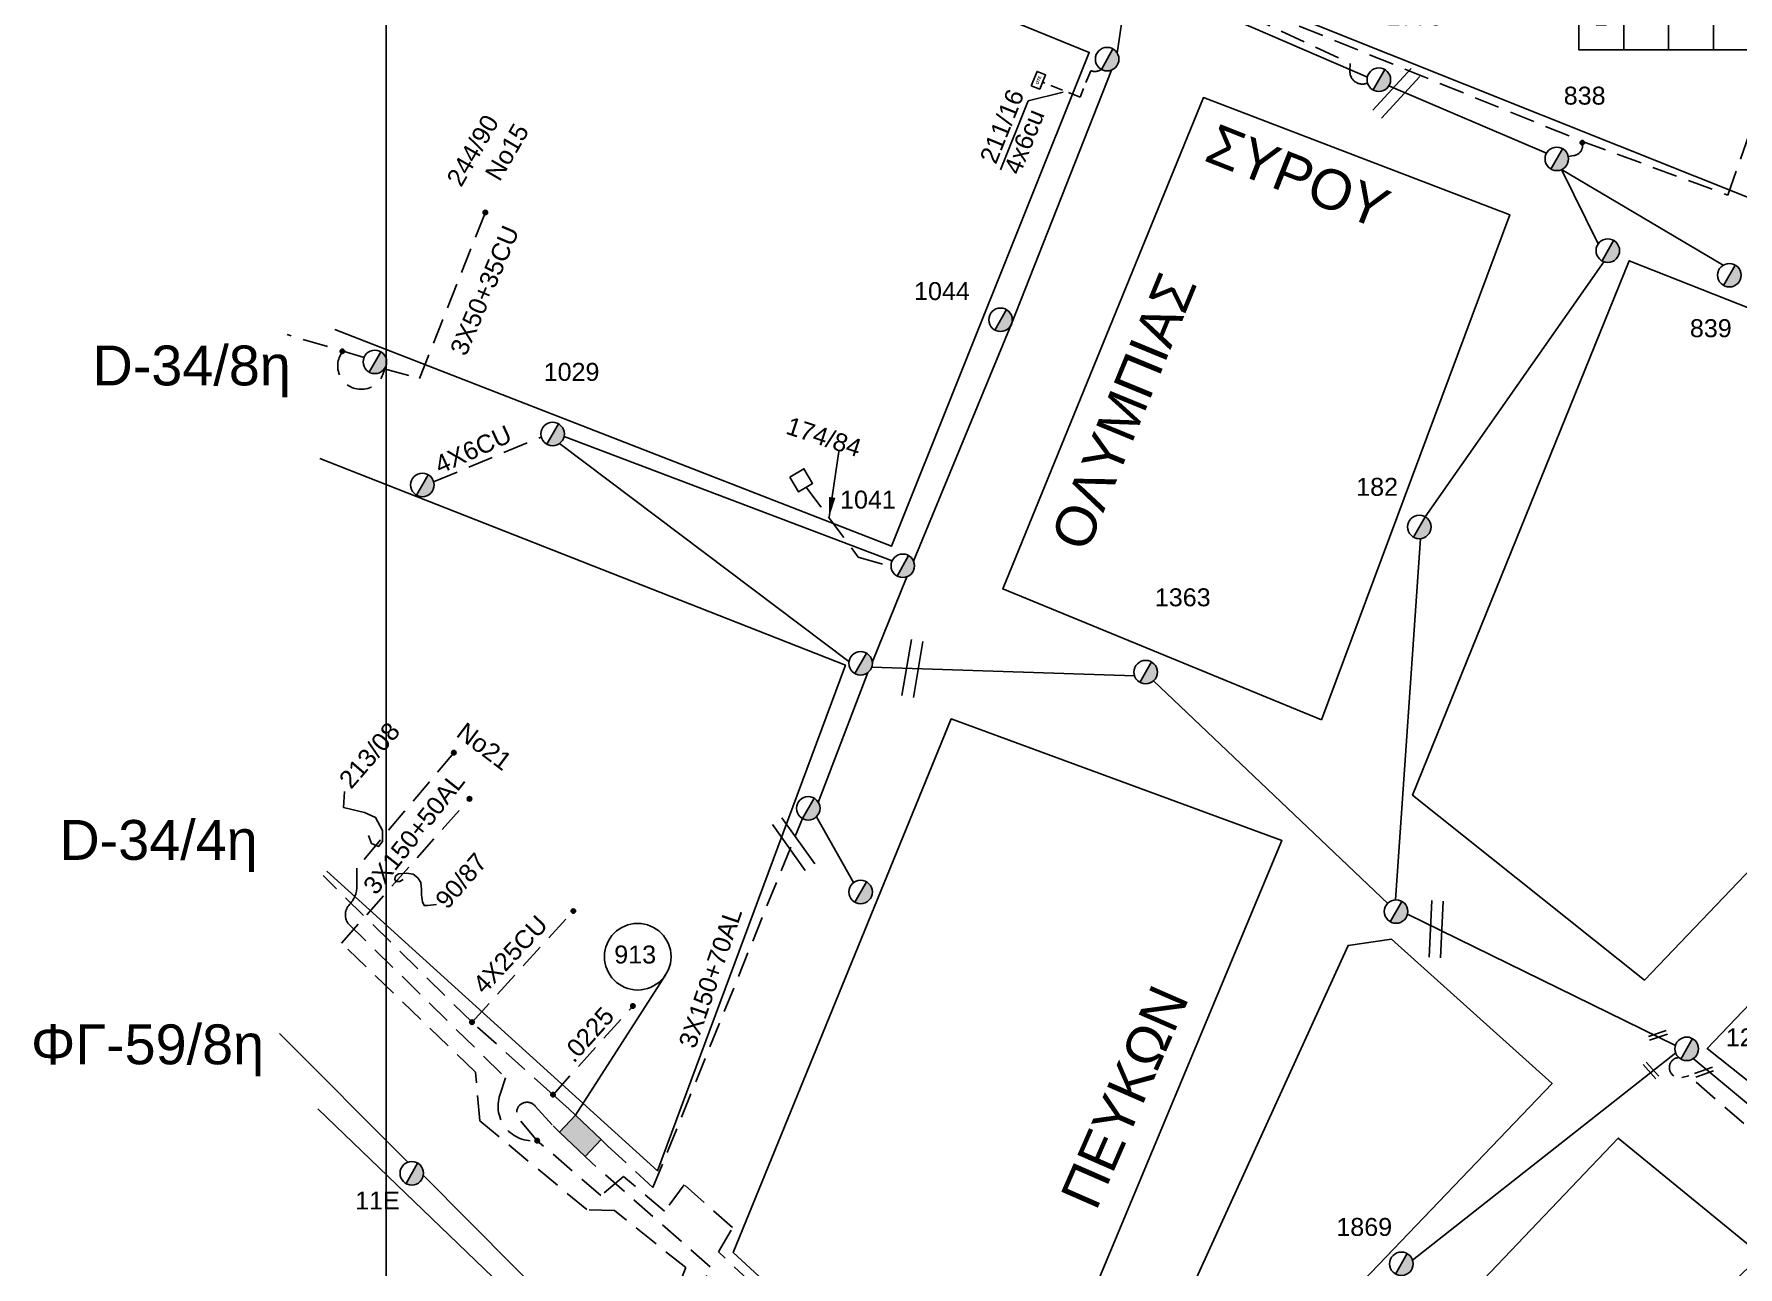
# Model space of a CAD drawing. Header units: millimetres. Extents: x 875 to 3140, y 727 to 1775.
# Drawn here: x 876 to 1046.9, y 876.1 to 999.7 of the extents above; entities that cross this region are included whole.
import ezdxf
from ezdxf.enums import TextEntityAlignment as Align

# ---------------------------------------------------------------- set-up
doc = ezdxf.new("R2010")
doc.units = ezdxf.units.MM
doc.linetypes.add('DASHED', pattern=[19.05, 12.7, -6.35])
for name, color, linetype in [('Link Box 4 Διευθύνσεων', 7, 'Continuous'), ('Pillar OTE', 7, 'Continuous'), ('Ασφαλειοκιβώτια Χ.Τ 9 αναχωρήσεων', 7, 'Continuous'), ('Γέφυρες Εναερίου Δικτύου', 7, 'Continuous'), ('Γυμνά εναέρια ΧΤ (3Φ)   3x50+35CU', 7, 'Continuous'), ('Γυμνά εναέρια ΧΤ και ΦΟΠ (3Φ)   4x50+16AL', 7, 'Continuous'), ('Επιγραφές - Σχήματα', 7, 'Continuous'), ('Καλώδια ΧΤ   3x150+50AL', 7, 'DASHED'), ('Καλώδια ΧΤ   3x150+70AL', 7, 'DASHED'), ('Καλώδια ΧΤ   3x150AL+50CU', 7, 'DASHED'), ('Καλώδια ΧΤ   4x25CU', 7, 'DASHED'), ('Καλώδια ΧΤ   4x50+13', 7, 'Continuous'), ('Καλώδια ΧΤ   4x6CU', 7, 'DASHED'), ('Μηχανική τομή', 7, 'Continuous'), ('Στύλος ΦΜ', 7, 'Continuous'), ('Στύλος ΦΜ @ 1', 7, 'Continuous'), ('Συνδέσεις', 7, 'Continuous'), ('Τομή', 7, 'Continuous'), ('Υπόβαθρο ΔΕΗ', 7, 'Continuous'), ('Υπόγεια Καλώδια Δικτύου ΧΤ   .15', 7, 'DASHED'), ('Υπόγεια καλώδια Παροχών ΧΤ   .0225', 7, 'DASHED'), ('Υπόγεια καλώδια Παροχών ΧΤ   4x50AL', 7, 'DASHED'), ('Υπόγεια καλώδια Παροχών ΧΤ   4x6', 7, 'DASHED')]:
    doc.layers.add(name, color=color, linetype=linetype)
doc.styles.add('ar', font='arial.ttf')
doc.styles.get("Standard").update_dxf_attribs({"font": 'arial.ttf'})
doc.linetypes.add('SYN_LINE', pattern='A,0.5,-0.0001,["/\\/\\/\\/",Standard,S=0.1,R=0,X=0,Y=-0.05],-0.25', length=0.7501)
doc.dimstyles.new('ISO-25', dxfattribs={"dimtxt": 2.5, "dimasz": 2.5, "dimexe": 1.25, "dimexo": 0.625, "dimtad": 1, "dimtxsty": 'Standard', "dimcen": 2.5, "dimadec": 0, "dimazin": 0, "dimtfac": 1, "dimtmove": 0, "dimatfit": 3, "dimfxl": 1, "dimarcsym": 0})

# ---------------------------------------------------------------- blocks, each defined once
blk = doc.blocks.new('ΥΠΑΡΧΩΝ ΤΣΙΜΕΝΤΕΝΙΟΣ ΣΤΥΛΟΣ')
at = {"layer": 'Στύλος ΦΜ'}
blk.add_hatch(color=256, dxfattribs=at).paths.add_polyline_path([(-1.29, -2.28, 0.574793), (2.62, 0, 0.268822), (1.3, 2.27)])
blk.add_line((-1.29, -2.28), (1.3, 2.27), dxfattribs=at)
blk.add_circle((0, 0), 2.62, dxfattribs=at)
at = {"layer": 'Στύλος ΦΜ', "flags": 4}
for tag, p in [('ΑΡΙΘΜΟΣ', (-4.68, 8.05)), ('ΤΥΠΟΣ', (-4.91, 3.03))]:
    blk.add_attdef(tag, p, '', height=4, dxfattribs=at)
blk = doc.blocks.new('LINK BOX 4 ΑΝΑΧΩΡΗΣΕΩΝ')
at = {"layer": 'Link Box 4 Διευθύνσεων', "ltscale": 40}
blk.add_hatch(color=256, dxfattribs=at).paths.add_polyline_path([(-3.54, 0), (-3.54, -4.67), (3.54, -4.67), (3.54, 0)])
for p, q in [((-3.54, 0), (-5.33, 0)), ((5.33, 0), (3.54, 0)), ((-3.54, -4.67), (-5.33, -4.67)), ((5.33, -4.67), (3.54, -4.67))]:
    blk.add_line(p, q, dxfattribs=at)
blk.add_lwpolyline([(-3.54, -4.67), (-3.54, 0), (3.54, 0), (3.54, -4.67)], close=True, dxfattribs=at)
blk = doc.blocks.new('ΤΟΜΗ')
at = {"layer": 'Τομή', "ltscale": 40}
for p, q in [((-5.68, 0), (5.68, 0)), ((5.68, -2.33), (-5.68, -2.33))]:
    blk.add_line(p, q, dxfattribs=at)
blk = doc.blocks.new('ΑΣΦΑΛΕΙΟΚΙΒΩΤΙΟ ΥΠΟΣΤΑΘΜΟΥ 9 ΑΝΑΧΩΡΗΣΕΩΝ')
at = {"layer": 'Ασφαλειοκιβώτια Χ.Τ 9 αναχωρήσεων', "ltscale": 40}
for p, q in [((-23.8, 40.36), (24.02, 40.36)), ((-9.72, 40.36), (-9.72, -40.64)), ((9.94, 40.36), (9.94, -40.64)), ((-23.8, 31.36), (24.02, 31.36)), ((-23.8, 22.36), (24.02, 22.36)), ((-23.8, 13.36), (24.02, 13.36)), ((-23.8, 4.36), (24.02, 4.36)), ((-23.8, -4.64), (24.02, -4.64)), ((-23.8, -13.64), (24.02, -13.64)), ((-23.8, -22.64), (24.02, -22.64)), ((-23.8, -31.64), (24.02, -31.64))]:
    blk.add_line(p, q, dxfattribs=at)
at = {"layer": 'Ασφαλειοκιβώτια Χ.Τ 9 αναχωρήσεων'}
blk.add_lwpolyline([(-23.8, -40.64), (24.02, -40.64), (24.02, 40.36), (-23.8, 40.36)], close=True, dxfattribs=at)
for s, rotation, p in [('1', 270, (-18.96, 37.31)), ('2', 270, (-18.6, 28.38)), ('3', 270, (-18.74, 18.97)), ('4', 270, (-18.26, 9.95)), ('5', 270, (-18.42, 0.93)), ('6', 274.9707, (-18.52, -8.21)), ('7', 270, (-19, -16.47)), ('8', 270, (-18.86, -26.29)), ('9', 266.863, (-18.5, -35))]:
    blk.add_text(s, height=3.6, rotation=rotation, dxfattribs=at).set_placement(p)
at = {"layer": 'Ασφαλειοκιβώτια Χ.Τ 9 αναχωρήσεων', "ltscale": 40}
for tag, height, p in [('ΟΝΟΜΑ', 5, (-0.16, 44.31)), ('ΚΕΙΜΕΝΟ 1', 2, (17.06, 35.59)), ('ΚΕΙΜΕΝΟ 2', 2, (17.06, 26.88)), ('ΚΕΙΜΕΝΟ 3', 2, (17.06, 17.69)), ('ΚΕΙΜΕΝΟ 4', 2, (17.06, 8.71)), ('ΚΕΙΜΕΝΟ 5', 2, (17.06, -0.13)), ('ΚΕΙΜΕΝΟ 6', 2, (17.06, -9.05)), ('ΚΕΙΜΕΝΟ 7', 2, (17.06, -18.13)), ('ΚΕΙΜΕΝΟ 8', 2, (17.06, -26.85)), ('ΚΕΙΜΕΝΟ 9', 2, (17.06, -35.99)), ('ΣΧ', 2, (-0.1, -42.64))]:
    blk.add_attdef(tag, text='', height=height, dxfattribs=at).set_placement(p, align=Align.MIDDLE_CENTER)
blk = doc.blocks.new('_ΣΥΝΔΕΣΗ')
at = {"layer": 'Συνδέσεις', "linetype": 'SYN_LINE', "ltscale": 40}
blk.add_hatch(color=256, dxfattribs=at).paths.add_polyline_path([(0.5, -0.01, 1), (-0.5, -0.01, 1)])
at = {"layer": 'Συνδέσεις'}
blk.add_circle((0, -0.01), 0.5, dxfattribs=at)
blk = doc.blocks.new('ΜΗΧΑΝΙΚΗ ΤΟΜΗ')
at = {"layer": 'Μηχανική τομή', "ltscale": 40}
for p, q in [((-1.89, 0.78), (1.89, 0.78)), ((1.89, 0), (-1.89, 0))]:
    blk.add_line(p, q, dxfattribs=at)
blk = doc.blocks.new('PILLAR ΟΤΕ')
at = {"layer": 'Pillar OTE', "ltscale": 40}
blk.add_lwpolyline([(-3.31, 2.02), (3.39, 2.02), (3.39, -1.99), (-3.31, -1.99)], close=True, dxfattribs=at)
at = {"layer": 'Pillar OTE', "insert": (-1.81, 0.71), "char_height": 1.3575, "width": 109.961, "attachment_point": 1}
blk.add_mtext('{\\fArial|b1|i0|c161|p34;OTE}', dxfattribs=at)

msp = doc.modelspace()

# ---------------------------------------------------------------- linework, layer by layer
at = {"layer": 'Γέφυρες Εναερίου Δικτύου', "color": 30, "linetype": 'DASHED', "ltscale": 0.2}
msp.add_lwpolyline([(1052.83, 1046.03), (1055.42, 1054.14), (1045.98, 1057.49), (1045.59, 1058.62, 0.711862), (1040.97, 1058.62), (1018.09, 1067.55), (1006.9, 1038.8), (1006.24, 1038.68, 0.782063), (1005.97, 1033.83), (994.18, 1003.2), (1008.02, 996.76), (1007.98, 996.02, 0.561896), (1009.75, 994.8, 11.684001)], format="xyb", dxfattribs=at)
at = {"layer": 'Γέφυρες Εναερίου Δικτύου', "color": 6, "linetype": 'DASHED', "ltscale": 0.2}
msp.add_lwpolyline([(1049.39, 1047.25), (1051.04, 1051.85), (1019.57, 1064.25), (995.56, 1003.7), (999.37, 1001.95), (1031.21, 988.98), (1045.88, 983.56), (1049.5, 993.92)], dxfattribs=at)
at = {"layer": 'Γέφυρες Εναερίου Δικτύου', "color": 151, "ltscale": 0.2}
for points in [[(984.65, 997.8), (985.71, 1005.09)], [(964.23, 946.83), (974.05, 970.63), (984.07, 996.1)], [(1011.88, 994.52), (1027.69, 987.76)], [(1029.19, 986.11), (1045.41, 976.52)], [(928.72, 958.64), (957.75, 936.79)], [(962.08, 946.88), (929.19, 959.34)], [(960.09, 936.67), (963.56, 945.28)], [(954.68, 922.66), (959.64, 935.67)], [(954.49, 921.22), (958.22, 914.62)]]:
    msp.add_lwpolyline(points, dxfattribs=at)
at = {"layer": 'Γέφυρες Εναερίου Δικτύου', "color": 30, "ltscale": 0.2}
msp.add_lwpolyline([(987.04, 1005.21), (1009.73, 995.39)], dxfattribs=at)
at = {"layer": 'Γέφυρες Εναερίου Δικτύου', "color": 6, "linetype": 'DASHED', "ltscale": 0.2}
msp.add_lwpolyline([(1029.87, 987.44), (1030.42, 987.52, 0.512951), (1031.21, 988.98, -1.600296)], format="xyb", dxfattribs=at)
at = {"layer": 'Γέφυρες Εναερίου Δικτύου', "color": 6, "ltscale": 0.2}
for points in [[(1032.87, 978.66), (1029.19, 986.11)], [(1015.53, 951.3), (1033.45, 976.88)], [(1012.55, 912.88), (1015.05, 949.11)], [(960.03, 936.21), (986.37, 935.36)], [(988.3, 934.85), (1011.77, 912.53)]]:
    msp.add_lwpolyline(points, dxfattribs=at)
at = {"layer": 'Γέφυρες Εναερίου Δικτύου', "color": 85, "ltscale": 0.2}
for points in [[(1013.76, 911.46), (1040.62, 898.26)], [(1042.41, 896.96), (1048.92, 891.54)]]:
    msp.add_lwpolyline(points, dxfattribs=at)
at = {"layer": 'Γέφυρες Εναερίου Δικτύου', "color": 173, "linetype": 'DASHED', "ltscale": 0.2}
msp.add_lwpolyline([(929.62, 803.3), (931.87, 808.04), (919.78, 815.76), (937.6, 858.85), (938.67, 859.13, 0.516166), (940.2, 863.16, -0.235969), (939.87, 865.72), (943.82, 876.09), (931.94, 886.53)], format="xyb", dxfattribs=at)
at = {"layer": 'Γυμνά εναέρια ΧΤ (3Φ)   3x50+35CU', "color": 6, "linetype": 'DASHED', "ltscale": 0.2}
for points in [[(911.16, 966.12), (914.68, 965.17), (921.29, 981.81)], [(909.13, 967.28), (901.43, 969.57)]]:
    msp.add_lwpolyline(points, dxfattribs=at)
msp.add_arc((908.84, 966.43), 2.35, 140.9071, 352.2409, dxfattribs=at)
at = {"layer": 'Γυμνά εναέρια ΧΤ και ΦΟΠ (3Φ)   4x50+16AL', "color": 30, "ltscale": 0.2}
msp.add_lwpolyline([(1014.26, 876.75), (1040.65, 897.53)], dxfattribs=at)
at = {"layer": 'Επιγραφές - Σχήματα', "ltscale": 20}
msp.add_line((930.34, 891.28), (939.38, 905.38), dxfattribs=at)
at = {"layer": 'Επιγραφές - Σχήματα'}
msp.add_lwpolyline([(2909.53, 1755.34), (2909.49, 750.1), (911.34, 750.1), (911.34, 1763.72)], dxfattribs=at)
at = {"layer": 'Επιγραφές - Σχήματα', "ltscale": 20}
msp.add_lwpolyline([(951.82, 955.27), (953.24, 956.11), (954.1, 954.65), (952.68, 953.81)], close=True, dxfattribs=at)
at = {"layer": 'Επιγραφές - Σχήματα', "color": 7, "linetype": 'DASHED', "ltscale": 0.2}
msp.add_lwpolyline([(953.43, 954.3), (958.69, 947.26), (962.04, 946.26)], dxfattribs=at)
at = {"layer": 'Επιγραφές - Σχήματα', "ltscale": 20}
for points in [[(907.17, 923.76), (907.07, 922.15), (909.18, 921.65), (910.29, 921.15), (910.99, 919.84), (910.99, 918.74), (910.59, 918.24), (909.89, 918.54), (909.59, 919.34)], [(916.39, 912.43), (915.5, 912.33), (915.15, 912.33), (915, 912.68), (914.9, 913.37), (914.9, 913.92), (914.81, 914.61), (914.51, 915.1), (914.06, 915.45), (913.42, 915.55), (912.58, 915.5), (912.28, 915.25), (912.23, 914.96), (912.33, 914.71), (912.72, 914.71), (913.07, 914.91)]]:
    msp.add_lwpolyline(points, dxfattribs=at)
msp.add_circle((936.57, 907.18), 3.34, dxfattribs=at)
at = {"layer": 'Καλώδια ΧΤ   3x150+50AL', "linetype": 'DASHED', "ltscale": 0.2}
msp.add_lwpolyline([(918.14, 927.63), (908.41, 916.07), (908.41, 914.24, -0.192738), (907.68, 912.41, 0.34465), (907.5, 910.55), (923.33, 895.02), (922.75, 893.3, 0.551672), (926.49, 888.73, 9.652581)], format="xyb", dxfattribs=at)
at = {"layer": 'Καλώδια ΧΤ   3x150+50AL', "color": 2, "linetype": 'DASHED', "ltscale": 0.2}
msp.add_lwpolyline([(930.72, 802.75), (933.69, 808.99), (918.64, 817.79), (941.39, 876.01), (934.25, 881.72), (931.46, 881.82), (920.73, 890.73), (920.31, 895.6), (906.87, 908.54), (919.7, 923.01)], dxfattribs=at)
at = {"layer": 'Καλώδια ΧΤ   3x150+70AL', "color": 173, "linetype": 'DASHED', "ltscale": 0.2}
msp.add_lwpolyline([(933.55, 888.22), (938.1, 884.02), (953.08, 921.04)], dxfattribs=at)
at = {"layer": 'Καλώδια ΧΤ   3x150AL+50CU', "color": 30, "ltscale": 0.2}
msp.add_lwpolyline([(1098.89, 931.7), (1102.18, 927.73), (1079.2, 904.98), (1056.13, 882.96), (1041.95, 895.24), (1041.25, 895.08, -1.096577), (1040.97, 897.07, -0.025617)], format="xyb", dxfattribs=at)
at = {"layer": 'Καλώδια ΧΤ   4x25CU', "color": 27, "ltscale": 0.2}
for points in [[(919.96, 900.62), (905.02, 915.31)], [(928.08, 893.34), (919.96, 900.62), (930.11, 911.76)]]:
    msp.add_lwpolyline(points, dxfattribs=at)
at = {"layer": 'Καλώδια ΧΤ   4x50+13', "color": 85, "ltscale": 0.2}
for points in [[(913.53, 886.57), (900.66, 899.47)], [(938.04, 862.12), (915.08, 885.23)]]:
    msp.add_lwpolyline(points, dxfattribs=at)
at = {"layer": 'Καλώδια ΧΤ   4x6CU', "color": 151, "ltscale": 0.2}
msp.add_lwpolyline([(916.11, 954.81), (926.9, 959.29)], dxfattribs=at)
at = {"layer": 'Υπόβαθρο ΔΕΗ'}
msp.add_lwpolyline([(1019.75, 1063.12), (996.68, 1003.81), (1057.82, 979.38), (1117.85, 956.89, 0.427884), (1122.88, 958.24), (1150.41, 1000.85), (1157.86, 1012.44), (1080.2, 1040.06)], format="xyb", close=True, dxfattribs=at)
for points in [[(911.41, 1026.6), (981.84, 997.87), (962.01, 948.34), (906.21, 970.07)], [(975.73, 993), (972.96, 986.08)], [(904.71, 957.15), (957.39, 936.42), (938.56, 885.71), (905.4, 915.75)], [(904.5, 891.92), (929.95, 867.43), (913.02, 824.78), (902.9, 830.28)]]:
    msp.add_lwpolyline(points, dxfattribs=at)
for points in [[(1005.13, 930.95), (973.18, 944.06), (993.29, 993.34), (1024.01, 981.58)], [(1087.16, 956.78), (1035.98, 976.97), (1014.26, 923.37), (1037.52, 904.84)], [(1057.64, 886.96), (1043.8, 897.98), (1096.69, 953.34), (1116.96, 945.31)], [(980.65, 845.69), (989.93, 855.68), (979.59, 867.16), (1001.17, 918.83), (968.01, 931.03), (946.15, 877.51)], [(997.21, 862.03), (1028.25, 894.47), (1012.14, 908.93), (1007.8, 908.31), (990.11, 869.55)], [(1020.73, 874.14), (1034.88, 888.99), (1049.21, 877.24), (1033.56, 862.12)]]:
    msp.add_lwpolyline(points, close=True, dxfattribs=at)
at = {"layer": 'Υπόγεια Καλώδια Δικτύου ΧΤ   .15', "color": 173, "ltscale": 0.2}
msp.add_lwpolyline([(968.6, 852.06), (965.88, 855.06), (965.88, 857.46), (964.74, 858.66), (944.67, 877.57), (946.08, 880.02), (941.23, 884.31), (939.25, 881.66), (935.13, 885.14), (932.89, 883.22), (926.49, 888.73), (924.68, 890.88, -1.016004), (926.29, 892.19), (928.08, 890.21)], format="xyb", dxfattribs=at)
at = {"layer": 'Υπόγεια καλώδια Παροχών ΧΤ   .0225', "color": 27, "ltscale": 0.2}
msp.add_lwpolyline([(929.69, 891.9), (928.08, 893.34), (936.09, 902.23)], dxfattribs=at)
at = {"layer": 'Υπόγεια καλώδια Παροχών ΧΤ   4x6', "color": 151, "linetype": 'DASHED', "ltscale": 0.1}
msp.add_lwpolyline([(983.06, 996.17, -0.261143), (981.99, 996.03), (980.93, 993.38), (977.19, 994.88)], format="xyb", dxfattribs=at)

# ---------------------------------------------------------------- block references
at = {"layer": 'Link Box 4 Διευθύνσεων', "xscale": 0.50000000000002, "yscale": 0.50000000000002, "zscale": 0.50000000000002, "rotation": 136.3327898222305}
msp.add_blockref('LINK BOX 4 ΑΝΑΧΩΡΗΣΕΩΝ', (930.01, 888.37), dxfattribs=at)
at = {"layer": 'Pillar OTE', "xscale": 0.2299319604688289, "yscale": 0.2299319604688289, "zscale": 0.2299319604688289, "rotation": 68}
msp.add_blockref('PILLAR ΟΤΕ', (976.75, 995.06), dxfattribs=at)
at = {"layer": 'Ασφαλειοκιβώτια Χ.Τ 9 αναχωρήσεων', "xscale": 0.5, "yscale": 0.5, "zscale": 0.5, "rotation": 90}
msp.add_blockref('ΑΣΦΑΛΕΙΟΚΙΒΩΤΙΟ ΥΠΟΣΤΑΘΜΟΥ 9 ΑΝΑΧΩΡΗΣΕΩΝ', (1051.11, 1010.04), dxfattribs=at).add_auto_attribs({'ΟΝΟΜΑ': 'ΦΓ-46'})
at = {"layer": 'Μηχανική τομή'}
for p, xscale, yscale, zscale, rotation in [((1038.8, 899.48), 0.4999999999999866, 0.4999999999999866, 0.4999999999999866, 199.0743861339034), ((1038.31, 895.91), 0.4999999999999326, 0.4999999999999326, 0.4999999999999326, 131.9115443100145), ((1043.43, 895.78), 0.4999999999999866, 0.4999999999999866, 0.4999999999999866, 199.0743861339034)]:
    msp.add_blockref('ΜΗΧΑΝΙΚΗ ΤΟΜΗ', p, dxfattribs=dict(at, xscale=xscale, yscale=yscale, zscale=zscale, rotation=rotation))
at = {"layer": 'Στύλος ΦΜ @ 1', "ltscale": 40}
ref = msp.add_blockref('ΥΠΑΡΧΩΝ ΤΣΙΜΕΝΤΕΝΙΟΣ ΣΤΥΛΟΣ', (1010.88, 995.13), dxfattribs=dict(at, xscale=0.4499999999998181, yscale=0.4499999999998181, zscale=0.4499999999998181))
ref.add_attrib('ΤΥΠΟΣ', '1776', (1011.65, 1000.58), dxfattribs={"layer": 'Στύλος ΦΜ', "height": 1.8, "flags": 4})
at = {"layer": 'Στύλος ΦΜ @ 1', "ltscale": 40, "xscale": 0.4499999999998181, "yscale": 0.4499999999998181, "zscale": 0.4499999999998181}
for p in [(983.64, 997.19), (1033.84, 977.99), (910.22, 966.83), (914.98, 954.49), (958.92, 936.6), (953.67, 922.06), (958.92, 913.67), (1012.61, 911.71)]:
    msp.add_blockref('ΥΠΑΡΧΩΝ ΤΣΙΜΕΝΤΕΝΙΟΣ ΣΤΥΛΟΣ', p, dxfattribs=at)
at = {"layer": 'Στύλος ΦΜ @ 1', "ltscale": 40}
ref = msp.add_blockref('ΥΠΑΡΧΩΝ ΤΣΙΜΕΝΤΕΝΙΟΣ ΣΤΥΛΟΣ', (1028.72, 987.19), dxfattribs=dict(at, xscale=0.4499999999998181, yscale=0.4499999999998181, zscale=0.4499999999998181))
ref.add_attrib('ΤΥΠΟΣ', '838', (1029.42, 992.63), dxfattribs={"layer": 'Στύλος ΦΜ', "height": 1.8, "flags": 4})
ref = msp.add_blockref('ΥΠΑΡΧΩΝ ΤΣΙΜΕΝΤΕΝΙΟΣ ΣΤΥΛΟΣ', (1046.03, 975.52), dxfattribs=dict(at, xscale=0.4499999999998181, yscale=0.4499999999998181, zscale=0.4499999999998181))
ref.add_attrib('ΤΥΠΟΣ', '839', (1042.07, 969.31), dxfattribs={"layer": 'Στύλος ΦΜ', "height": 1.8, "flags": 4})
ref = msp.add_blockref('ΥΠΑΡΧΩΝ ΤΣΙΜΕΝΤΕΝΙΟΣ ΣΤΥΛΟΣ', (972.95, 971.05), dxfattribs=dict(at, xscale=0.4499999999998181, yscale=0.4499999999998181, zscale=0.4499999999998181))
ref.add_attrib('ΤΥΠΟΣ', '1044', (964.28, 973.03), dxfattribs={"layer": 'Στύλος ΦΜ', "height": 1.8, "flags": 4})
ref = msp.add_blockref('ΥΠΑΡΧΩΝ ΤΣΙΜΕΝΤΕΝΙΟΣ ΣΤΥΛΟΣ', (928.04, 959.6), dxfattribs=dict(at, xscale=0.4499999999998181, yscale=0.4499999999998181, zscale=0.4499999999998181))
ref.add_attrib('ΤΥΠΟΣ', '1029', (927.14, 964.93), dxfattribs={"layer": 'Στύλος ΦΜ', "height": 1.8, "flags": 4})
ref = msp.add_blockref('ΥΠΑΡΧΩΝ ΤΣΙΜΕΝΤΕΝΙΟΣ ΣΤΥΛΟΣ', (1014.94, 950.28), dxfattribs=dict(at, xscale=0.4499999999998181, yscale=0.4499999999998181, zscale=0.4499999999998181))
ref.add_attrib('ΤΥΠΟΣ', '182', (1008.61, 953.4), dxfattribs={"layer": 'Στύλος ΦΜ', "height": 1.8, "flags": 4})
ref = msp.add_blockref('ΥΠΑΡΧΩΝ ΤΣΙΜΕΝΤΕΝΙΟΣ ΣΤΥΛΟΣ', (963.15, 946.38), dxfattribs=dict(at, xscale=0.4499999999998181, yscale=0.4499999999998181, zscale=0.4499999999998181))
ref.add_attrib('ΤΥΠΟΣ', '1041', (956.86, 952.12), dxfattribs={"layer": 'Στύλος ΦΜ', "height": 1.8, "flags": 4})
ref = msp.add_blockref('ΥΠΑΡΧΩΝ ΤΣΙΜΕΝΤΕΝΙΟΣ ΣΤΥΛΟΣ', (987.5, 935.72), dxfattribs=dict(at, xscale=0.4499999999998181, yscale=0.4499999999998181, zscale=0.4499999999998181))
ref.add_attrib('ΤΥΠΟΣ', '1363', (988.42, 942.32), dxfattribs={"layer": 'Στύλος ΦΜ', "height": 1.8, "flags": 4})
ref = msp.add_blockref('ΥΠΑΡΧΩΝ ΤΣΙΜΕΝΤΕΝΙΟΣ ΣΤΥΛΟΣ', (1041.75, 897.94), dxfattribs=dict(at, xscale=0.4499999999998181, yscale=0.4499999999998181, zscale=0.4499999999998181))
ref.add_attrib('ΤΥΠΟΣ', '1213', (1045.67, 898.19), dxfattribs={"layer": 'Στύλος ΦΜ', "height": 1.8, "flags": 4})
ref = msp.add_blockref('ΥΠΑΡΧΩΝ ΤΣΙΜΕΝΤΕΝΙΟΣ ΣΤΥΛΟΣ', (913.92, 885.46), dxfattribs=dict(at, xscale=0.4499999999998181, yscale=0.4499999999998181, zscale=0.4499999999998181))
ref.add_attrib('ΤΥΠΟΣ', '11Ε', (908.24, 881.83), dxfattribs={"layer": 'Στύλος ΦΜ', "height": 1.8, "flags": 4})
ref = msp.add_blockref('ΥΠΑΡΧΩΝ ΤΣΙΜΕΝΤΕΝΙΟΣ ΣΤΥΛΟΣ', (1013.14, 876.38), dxfattribs=dict(at, xscale=0.4499999999998181, yscale=0.4499999999998181, zscale=0.4499999999998181))
ref.add_attrib('ΤΥΠΟΣ', '1869', (1006.62, 879.18), dxfattribs={"layer": 'Στύλος ΦΜ', "height": 1.8, "flags": 4})
at = {"layer": 'Συνδέσεις', "xscale": 0.4500000000000455, "yscale": 0.4500000000000455, "zscale": 0.4500000000000455}
for p in [(1031.28, 988.82), (921.29, 981.81), (906.96, 967.9), (918.14, 927.64), (919.7, 923.02), (930.11, 911.76), (936.09, 902.24), (919.96, 900.62), (928.08, 893.35), (926.49, 888.74)]:
    msp.add_blockref('_ΣΥΝΔΕΣΗ', p, dxfattribs=at)
at = {"layer": 'Τομή'}
for p, xscale, yscale, zscale, rotation in [((1013.07, 993.37), 0.5000000000002205, 0.5000000000002205, 0.5000000000002205, 227.372461222805), ((964.69, 935.98), 0.5000000000001881, 0.5000000000001881, 0.5000000000001881, 260.3243543110498), ((952.68, 918.8), 0.5000000000001849, 0.5000000000001849, 0.5000000000001849, 305.3295978767472), ((1017.21, 909.91), 0.5000000000001841, 0.5000000000001841, 0.5000000000001841, 267.3348198415197)]:
    msp.add_blockref('ΤΟΜΗ', p, dxfattribs=dict(at, xscale=xscale, yscale=yscale, zscale=zscale, rotation=rotation))

# ---------------------------------------------------------------- texts
at = {"layer": 'Γυμνά εναέρια ΧΤ (3Φ)   3x50+35CU', "ltscale": 0.2}
msp.add_text('3X50+35CU', height=1.8, rotation=66.9427, dxfattribs=at).set_placement((921.21, 974), align=Align.MIDDLE)
at = {"layer": 'Επιγραφές - Σχήματα', "ltscale": 20, "width": 19.3816, "attachment_point": 1, "style": 'ar'}
for s, insert, char_height, rotation in [('244/90', (917.31, 985.17), 1.8, 59.8225), ('Νο15', (921.17, 985.73), 1.8, 59.8225), ('ΣΥΡΟΥ', (994.68, 990.79), 4, 338.4255), ('ΟΛΥΜΠΙΑΣ', (977.89, 949.12), 4, 67.6748), ('174/84', (951.87, 961.37), 1.8, 341.7809), ('213/08', (906.47, 925.07), 1.8, 49.113), ('Νο21', (919.34, 930.8), 1.8, 322.9718), ('90/87', (916.12, 913.01), 1.8, 49.113), ('ΠΕΥΚΩΝ', (978.86, 883.19), 4, 66.4005)]:
    msp.add_mtext(s, dxfattribs=dict(at, insert=insert, char_height=char_height, rotation=rotation))
at = {"layer": 'Επιγραφές - Σχήματα', "ltscale": 20, "attachment_point": 1, "style": 'ar'}
for s, insert, char_height, width in [('D-34/8η', (881.91, 968.47), 4, 19.3816), ('D-34/4η', (878.59, 920.89), 4, 19.3816), ('913', (934.22, 908.3), 1.8, 5.3731), ('ΦΓ-59/8η', (875.73, 900.39), 4, 19.3816)]:
    msp.add_mtext(s, dxfattribs=dict(at, insert=insert, char_height=char_height, width=width))
at = {"layer": 'Καλώδια ΧΤ   3x150+50AL', "ltscale": 0.2}
msp.add_text('3X150+50AL', height=1.8, rotation=51.7901, dxfattribs=at).set_placement((914.13, 919.56), align=Align.MIDDLE)
at = {"layer": 'Καλώδια ΧΤ   3x150+70AL', "ltscale": 0.2}
msp.add_text('3X150+70AL', height=1.8, rotation=71.0457, dxfattribs=at).set_placement((943.85, 905.07), align=Align.MIDDLE)
at = {"layer": 'Καλώδια ΧΤ   4x25CU', "ltscale": 0.2}
msp.add_text('4X25CU', height=1.8, rotation=46.8031, dxfattribs=at).set_placement((923.78, 907.42), align=Align.MIDDLE)
at = {"layer": 'Καλώδια ΧΤ   4x6CU', "ltscale": 0.2}
msp.add_text('4X6CU', height=1.8, rotation=24.4574, dxfattribs=at).set_placement((920.06, 958.06), align=Align.MIDDLE)
at = {"layer": 'Υπόγεια καλώδια Παροχών ΧΤ   .0225', "ltscale": 0.2}
msp.add_text('.0225', height=1.8, rotation=48.3027, dxfattribs=at).set_placement((931.58, 899.38), align=Align.MIDDLE)
at = {"layer": 'Υπόγεια καλώδια Παροχών ΧΤ   4x50AL', "color": 7, "ltscale": 0.2, "char_height": 1.8, "attachment_point": 1, "rotation": 68}
for s, insert in [('211/16', (970.81, 987.23)), ('4x6cu', (973.22, 986.15))]:
    msp.add_mtext_dynamic_manual_height_columns(s, width=1.8, gutter_width=12.5, heights=[0.118], dxfattribs=dict(at, insert=insert))

# ---------------------------------------------------------------- leaders
at = {"layer": 'Επιγραφές - Σχήματα', "ltscale": 40}
for points, override in [([(979.23, 993.88), (975.73, 993)], {"dimasz": 0.5, "dimtad": 0}), ([(955.77, 951.26), (956.75, 957.84)], {"dimasz": 2, "dimtad": 0})]:
    msp.add_leader(points, dimstyle='ISO-25', override=override, dxfattribs=at)

doc.saveas('drawing.dxf')
